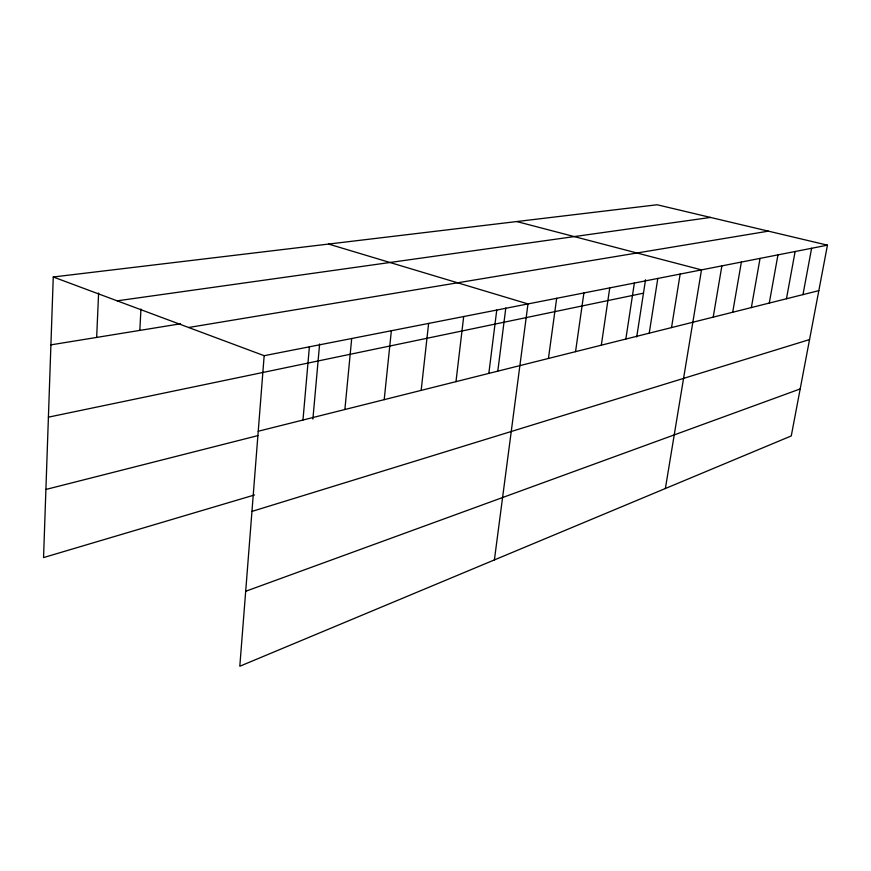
<?xml version="1.0" encoding="UTF-8"?>
<svg xmlns="http://www.w3.org/2000/svg" width="871" height="871" viewBox="0 0 871 871"><rect width="100%" height="100%" fill="white"/><g stroke="black" fill="none" stroke-linecap="round" stroke-linejoin="round"><path stroke-width="1.31" d="M53.262 276.989L264.163 355.695L239.808 666.239L791.271 435.935L827.45 245.165L657.115 204.761L53.262 276.989L43.55 557.571L254.539 494.957M96.659 337.425L98.608 292.994M139.828 330.403L140.95 309.009M302.977 420.018L309.39 346.821M312.885 419.093L319.613 343.991M344.883 409.512L351.699 338.514M384.198 399.658L391.362 330.73M421.161 390.382L428.619 323.424M455.979 381.65L463.688 316.543M488.838 373.409L496.753 310.054M497.831 370.894L505.811 307.964M494.401 559.911L527.978 303.925L328.563 244.065M548.436 358.46L556.667 298.296M575.546 351.666L583.897 292.961M601.317 345.199L609.754 287.887M625.846 339.048L634.36 283.053M636.723 336.957L645.542 279.743M649.233 333.179L657.801 278.459M671.53 327.583L680.153 274.071M665.368 488.511L701.493 269.879L516.764 221.55M713.207 317.131L721.874 265.884M732.696 312.243L741.384 262.051M751.368 307.561L760.056 258.393M769.278 303.075L777.955 254.876M786.459 298.764L795.125 251.512M802.964 294.627L811.609 248.279M245.687 591.278L800.177 388.945M251.948 511.419L809.551 339.559M45.913 489.458L257.925 435.609M258.241 431.243L818.827 290.642M48.406 417.165L643.473 293.168M264.163 355.695L827.45 245.165M188.615 327.496L768.374 231.153M50.91 344.862L180.602 323.772M117.16 300.833L710.54 217.434"/></g></svg>
